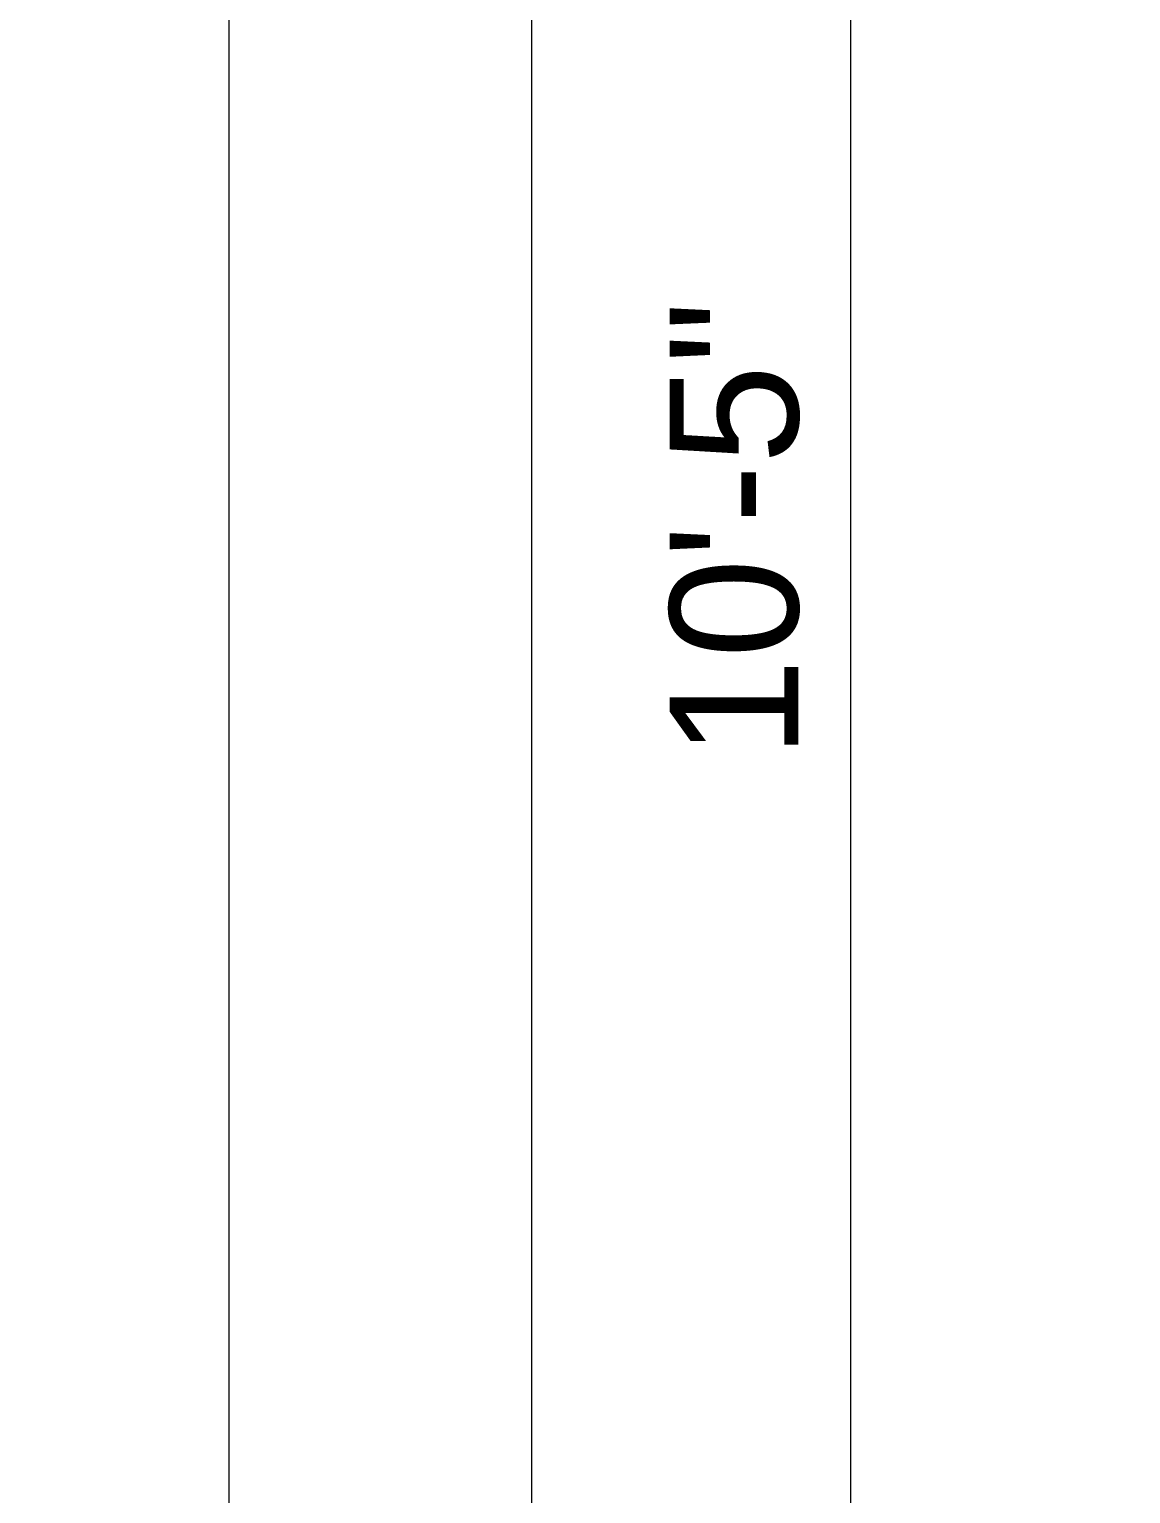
# Model space of a CAD drawing. Header units: inches. Extents: x -4597 to 93300, y -11124 to 5932.
# Drawn here: x -141.1 to -98.3, y -9898.1 to -9841.1 of the extents above; entities that cross this region are included whole.
import ezdxf

# ---------------------------------------------------------------- set-up
doc = ezdxf.new("R2010")
doc.units = ezdxf.units.IN
doc.header["$LTSCALE"] = 0.5
doc.header["$MEASUREMENT"] = 0
doc.header["$PDMODE"] = 66
doc.layers.add('hatch', color=9, linetype='Continuous', lineweight=0)
doc.layers.add('Toilet', color=7, linetype='Continuous', lineweight=25)
doc.styles.get("Standard").update_dxf_attribs({"font": 'arial.ttf'})
doc.dimstyles.new('S8', dxfattribs={"dimtxt": 5, "dimasz": 1, "dimexe": 6, "dimexo": 18, "dimgap": 1.9375, "dimtad": 1, "dimdec": 0, "dimzin": 3, "dimdsep": 46, "dimlunit": 4, "dimtxsty": 'Standard', "dimblk": 'dot 2', "dimcen": 12, "dimse1": 1, "dimse2": 1, "dimclrd": 1, "dimclre": 1, "dimclrt": 256, "dimadec": 0, "dimazin": 0, "dimtfac": 0.75, "dimtdec": 0, "dimtix": 1, "dimtmove": 1, "dimatfit": 3, "dimldrblk": 'DOT', "dimfxl": 1, "dimtolj": 1, "dimtzin": 0, "dimlwd": 9, "dimlwe": 9, "dimarcsym": 0})

# ---------------------------------------------------------------- blocks, each defined once
blk = doc.blocks.new('dot1')
at = {"layer": 'hatch'}
h = blk.add_hatch(color=256, dxfattribs=at)
edge = h.paths.add_edge_path()
edge.add_arc((0, 0), 1, 0, 360)
for p, q in [((0, 3), (0, -3)), ((3, 0), (-3, 0))]:
    blk.add_line(p, q, dxfattribs=at)
blk.add_circle((0, 0), 1, dxfattribs=at)
blk = doc.blocks.new('dot 2')
at = {"layer": 'hatch', "xscale": 0.5, "yscale": 0.5, "zscale": 0.5}
blk.add_blockref('dot1', (0, 0), dxfattribs=at)
blk = doc.blocks.new('*D208')
at = {"layer": 'Defpoints', "color": 0, "transparency": 16777216}
for p in [(-93.318, -9798.083), (-109.198, -9923.083), (-90.918, -9923.083)]:
    blk.add_point(p, dxfattribs=at)
at = {"layer": 'Toilet', "color": 1, "lineweight": 9, "transparency": 16777216}
blk.add_line((-109.198, -9799.083), (-109.198, -9922.083), dxfattribs=at)
for p, rotation in [((-109.198, -9798.083), 90), ((-109.198, -9923.083), 270)]:
    blk.add_blockref('dot 2', p, dxfattribs=dict(at, rotation=rotation))
at = {"layer": 'Toilet', "transparency": 16777216, "insert": (-113.689, -9860.583), "char_height": 5, "attachment_point": 5, "rotation": 90}
blk.add_mtext('\\A1;10\'-5"', dxfattribs=at)
blk = doc.blocks.new('_Dot')
at = {"color": 0, "linetype": 'ByBlock', "lineweight": -2}
blk.add_line((-0.5, 0), (-1, 0), dxfattribs=at)
at = {"color": 0, "linetype": 'ByBlock', "const_width": 0.5}
blk.add_lwpolyline([(-0.25, 0, 1), (0.25, 0, 1)], format="xyb", close=True, dxfattribs=at)
blk = doc.blocks.new('*D215')
at = {"layer": 'Defpoints', "color": 0, "transparency": 16777216}
for p in [(-121.589, -9791.083), (-93.318, -9791.083), (69.442, -10056.827)]:
    blk.add_point(p, dxfattribs=at)
at = {"layer": 'Toilet', "color": 1, "lineweight": 9, "transparency": 16777216}
blk.add_line((-121.589, -10055.827), (-121.589, -9792.083), dxfattribs=at)
for p, rotation in [((-121.589, -9791.083), 90), ((-121.589, -10056.827), 270)]:
    blk.add_blockref('dot 2', p, dxfattribs=dict(at, rotation=rotation))
at = {"layer": 'Toilet', "transparency": 16777216, "insert": (-126.037, -9923.955), "char_height": 5, "attachment_point": 5, "rotation": 90}
blk.add_mtext('\\A1;22\'-2"', dxfattribs=at)
blk = doc.blocks.new('*D158')
at = {"layer": 'Defpoints', "color": 0, "transparency": 16777216}
for p in [(-133.353, -9691.083), (12.764, -9691.083), (177.129, -10172.784)]:
    blk.add_point(p, dxfattribs=at)
at = {"layer": 'Toilet', "color": 1, "lineweight": 9, "transparency": 16777216}
blk.add_line((-133.353, -10171.784), (-133.353, -9692.083), dxfattribs=at)
for p, rotation in [((-133.353, -9691.083), 90), ((-133.353, -10172.784), 270)]:
    blk.add_blockref('dot 2', p, dxfattribs=dict(at, rotation=rotation))
at = {"layer": 'Toilet', "transparency": 16777216, "insert": (-137.843, -9931.933), "char_height": 5, "attachment_point": 5, "rotation": 90}
blk.add_mtext('\\A1;40\'-2"', dxfattribs=at)

msp = doc.modelspace()

# ---------------------------------------------------------------- dimensions: what is measured, and where the dimension line sits
at = {"layer": 'Toilet'}
for base, p1, p2, picture, middle in [((-133.353, -9691.083), (177.129, -10172.784), (12.764, -9691.083), '*D158', (-137.843, -9931.933)), ((-121.589, -9791.083), (69.442, -10056.827), (-93.318, -9791.083), '*D215', (-126.037, -9923.955)), ((-109.198, -9923.083), (-93.318, -9798.083), (-90.918, -9923.083), '*D208', (-113.689, -9860.583))]:
    dim = msp.add_linear_dim(base=base, p1=p1, p2=p2, angle=90, dimstyle='S8', override={"dimfxl": 2, "dimfxlon": 1, "dimarcsym": 1}, dxfattribs=at)
    dim.commit()
    dim.dimension.update_dxf_attribs({"geometry": picture, "text_midpoint": middle})

doc.saveas('drawing.dxf')
